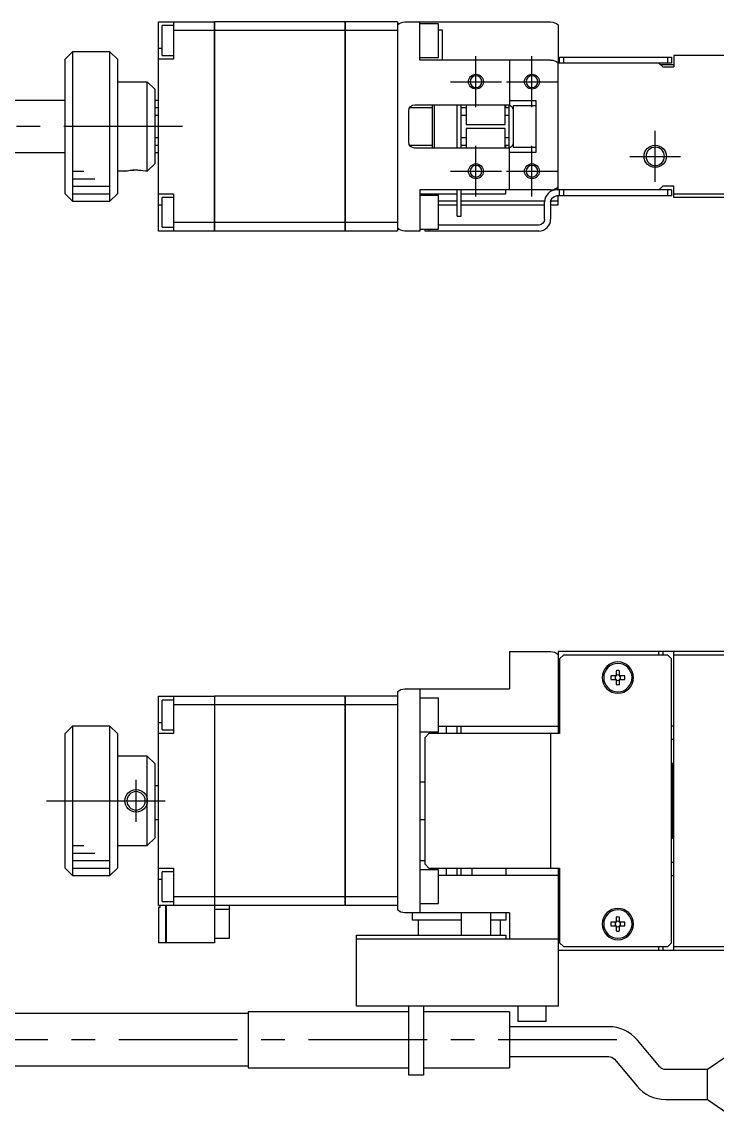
# Model space of a CAD drawing. Extents: x 0 to 700, y -8 to 390.
# Drawn here: x 140.4 to 233.4, y 242.6 to 389.7 of the extents above; entities that cross this region are included whole.
import ezdxf

# ---------------------------------------------------------------- set-up
doc = ezdxf.new("R2010")
doc.units = 0
doc.header["$LTSCALE"] = 0.5
doc.linetypes.add('CENTER', pattern=[50.8, 31.75, -6.35, 6.35, -6.35])
for name, color, linetype in [('MSM_CENTER', 1, 'CENTER'), ('MSM_CONTINUOUS', 7, 'CONTINUOUS'), ('MSM_NARROW', 5, 'CONTINUOUS')]:
    doc.layers.add(name, color=color, linetype=linetype)

msp = doc.modelspace()

# ---------------------------------------------------------------- linework, layer by layer
at = {"layer": 'MSM_CENTER'}
for p, q in [((201.14, 378.27), (201.14, 385.07)), ((208.64, 378.27), (208.64, 385.07)), ((197.74, 381.67), (204.54, 381.67)), ((205.24, 381.67), (212.04, 381.67)), ((161.84, 375.67), (68.84, 375.67)), ((225.14, 368.27), (225.14, 375.07)), ((201.14, 366.27), (201.14, 373.07)), ((208.64, 366.27), (208.64, 373.07)), ((221.74, 371.67), (228.54, 371.67)), ((197.74, 369.67), (204.54, 369.67)), ((205.24, 369.67), (212.04, 369.67)), ((155.64, 282.56), (155.64, 288.16)), ((143.64, 285.36), (161.64, 285.36)), ((220.01, 253.36), (71.78, 253.36))]:
    msp.add_line(p, q, dxfattribs=at)
at = {"layer": 'MSM_CONTINUOUS'}
for p, q in [((158.64, 361.67), (158.64, 389.67)), ((158.64, 389.67), (166.14, 389.67)), ((159.14, 385.17), (159.14, 389.17)), ((160.64, 389.17), (159.14, 389.17)), ((160.64, 389.67), (160.64, 384.67)), ((166.14, 388.51), (160.64, 388.51)), ((166.14, 361.67), (166.14, 389.67)), ((166.14, 389.66), (166.15, 389.66)), ((166.14, 388.51), (166.15, 388.51)), ((166.15, 389.67), (166.15, 361.67)), ((183.64, 389.67), (166.15, 389.67)), ((183.64, 388.51), (166.15, 388.51)), ((183.64, 361.67), (183.64, 389.67)), ((183.64, 389.66), (183.65, 389.66)), ((183.64, 388.51), (183.65, 388.51)), ((183.65, 389.67), (183.65, 361.67)), ((190.64, 389.67), (183.65, 389.67)), ((190.64, 388.51), (183.65, 388.51)), ((190.64, 389.67), (190.64, 361.67)), ((191.64, 389.67), (211.14, 389.67)), ((193.64, 384.57), (193.64, 389.67)), ((196.14, 389.42), (193.64, 389.42)), ((196.14, 384.92), (196.14, 389.42)), ((196.14, 388.61), (196.64, 388.61)), ((196.64, 388.61), (196.64, 384.57)), ((212.14, 389.28), (212.14, 384.18)), ((147.14, 385.67), (146.14, 384.67)), ((147.14, 385.67), (147.14, 365.67)), ((152.14, 385.67), (147.14, 385.67)), ((152.14, 365.67), (152.14, 385.67)), ((153.14, 384.67), (152.14, 385.67)), ((158.64, 386.17), (159.14, 386.17)), ((146.14, 366.67), (146.14, 384.67)), ((153.14, 384.67), (153.14, 366.67)), ((160.64, 384.67), (158.64, 384.67)), ((159.14, 385.17), (160.64, 385.17)), ((193.64, 384.92), (196.14, 384.92)), ((211.14, 384.57), (193.64, 384.57)), ((205.64, 384.57), (205.64, 378.54)), ((227.34, 384.17), (212.14, 384.17)), ((212.14, 367.17), (212.14, 384.17)), ((212.34, 384.97), (227.34, 384.97)), ((212.34, 384.17), (212.34, 384.97)), ((212.84, 384.97), (212.84, 384.17)), ((226.14, 383.67), (225.64, 384.17)), ((227.64, 383.92), (225.89, 383.92)), ((226.84, 384.17), (226.84, 384.97)), ((227.34, 384.97), (227.34, 384.17)), ((227.64, 385.17), (227.64, 383.67)), ((249.64, 385.17), (227.64, 385.17)), ((226.14, 383.67), (227.64, 383.67)), ((153.14, 381.67), (157.14, 381.67)), ((157.14, 369.67), (157.14, 381.67)), ((158.14, 380.67), (157.14, 381.67)), ((158.14, 380.67), (158.14, 370.67)), ((146.14, 379.17), (122.64, 379.17)), ((158.64, 379.17), (158.14, 379.17)), ((158.64, 378.17), (158.14, 378.17)), ((195.34, 378.17), (192.25, 378.17)), ((192.94, 378.57), (205.34, 378.57)), ((195.34, 372.77), (195.34, 378.57)), ((195.54, 378.57), (195.54, 372.77)), ((198.64, 372.77), (198.64, 378.57)), ((199.14, 372.77), (199.14, 378.57)), ((199.84, 378.17), (199.14, 378.17)), ((199.84, 378.57), (199.84, 375.92)), ((205.04, 375.92), (205.04, 378.57)), ((205.54, 378.17), (205.04, 378.17)), ((205.14, 378.17), (205.14, 378.57)), ((205.54, 378.54), (205.54, 372.79)), ((205.64, 378.54), (205.55, 378.54)), ((205.55, 378.54), (205.64, 378.51)), ((205.64, 379.17), (209.14, 379.17)), ((206.14, 378.42), (206.14, 372.92)), ((209.14, 378.42), (206.14, 378.42)), ((209.14, 379.17), (209.14, 372.17)), ((158.14, 377.17), (158.64, 377.17)), ((192.14, 373.57), (192.14, 377.77)), ((199.14, 377.17), (199.84, 377.17)), ((205.04, 377.17), (205.54, 377.17)), ((199.84, 375.92), (205.04, 375.92)), ((205.04, 375.42), (199.84, 375.42)), ((199.84, 375.42), (199.84, 372.77)), ((205.04, 372.77), (205.04, 375.42)), ((158.64, 374.17), (158.14, 374.17)), ((199.84, 374.17), (199.14, 374.17)), ((205.54, 374.17), (205.04, 374.17)), ((122.64, 372.17), (146.14, 372.17)), ((158.14, 373.17), (158.64, 373.17)), ((158.14, 372.17), (158.64, 372.17)), ((192.25, 373.17), (195.34, 373.17)), ((205.34, 372.77), (192.94, 372.77)), ((199.14, 373.17), (199.84, 373.17)), ((205.04, 373.17), (205.54, 373.17)), ((205.14, 372.77), (205.14, 373.17)), ((205.63, 372.82), (205.55, 372.79)), ((205.64, 372.79), (205.55, 372.79)), ((205.64, 367.17), (205.64, 372.79)), ((209.14, 372.17), (205.64, 372.17)), ((206.14, 372.92), (209.14, 372.92)), ((157.14, 369.67), (158.14, 370.67)), ((154.39, 369.67), (153.14, 369.67)), ((157.14, 369.67), (156.89, 369.67)), ((225.64, 367.17), (226.14, 367.67)), ((227.64, 367.67), (226.14, 367.67)), ((227.64, 366.17), (227.64, 367.67)), ((146.14, 366.67), (147.14, 365.67)), ((152.14, 365.67), (153.14, 366.67)), ((158.64, 366.67), (160.64, 366.67)), ((159.14, 362.17), (159.14, 366.17)), ((160.64, 366.17), (159.14, 366.17)), ((160.64, 366.67), (160.64, 361.67)), ((211.14, 367.17), (193.64, 367.17)), ((193.64, 367.17), (193.64, 361.67)), ((193.64, 366.67), (198.64, 366.67)), ((196.14, 366.42), (193.64, 366.42)), ((196.14, 361.92), (196.14, 366.42)), ((198.64, 363.67), (198.64, 367.17)), ((199.14, 363.67), (199.14, 367.17)), ((199.14, 366.67), (205.14, 366.67)), ((205.14, 366.67), (205.14, 367.17)), ((227.34, 367.17), (211.94, 367.17)), ((227.34, 366.37), (211.94, 366.37)), ((212.14, 365.17), (212.14, 366.37)), ((212.34, 366.37), (212.34, 367.17)), ((212.84, 367.17), (212.84, 366.37)), ((226.84, 366.37), (226.84, 367.17)), ((227.34, 367.17), (227.34, 366.37)), ((227.64, 366.67), (240.53, 366.67)), ((240.64, 366.17), (227.64, 366.17)), ((147.14, 365.67), (152.14, 365.67)), ((158.64, 365.17), (159.14, 365.17)), ((198.64, 365.67), (196.14, 365.67)), ((196.14, 365.17), (198.64, 365.17)), ((210.35, 365.67), (199.14, 365.67)), ((199.14, 365.17), (210.34, 365.17)), ((210.34, 363.27), (210.34, 365.57)), ((211.14, 365.57), (211.14, 363.27)), ((211.14, 365.17), (212.14, 365.17)), ((212.14, 365.67), (211.15, 365.67)), ((198.64, 363.67), (199.14, 363.67)), ((159.14, 362.17), (160.64, 362.17)), ((166.14, 362.82), (160.64, 362.82)), ((166.14, 362.82), (166.15, 362.82)), ((183.64, 362.82), (166.15, 362.82)), ((183.64, 362.82), (183.65, 362.82)), ((190.64, 362.82), (183.65, 362.82)), ((193.64, 361.92), (196.14, 361.92)), ((194.34, 361.67), (194.34, 361.92)), ((194.84, 361.92), (194.84, 361.67)), ((209.54, 362.47), (196.14, 362.47)), ((166.14, 361.67), (158.64, 361.67)), ((166.14, 361.68), (166.15, 361.68)), ((183.64, 361.67), (166.15, 361.67)), ((183.64, 361.68), (183.65, 361.68)), ((190.64, 361.67), (183.65, 361.67)), ((193.64, 361.67), (191.64, 361.67)), ((209.54, 361.67), (194.34, 361.67)), ((205.64, 305.36), (205.64, 300.36)), ((205.64, 305.36), (211.14, 305.36)), ((249.64, 305.36), (212.14, 305.36)), ((212.14, 305.36), (212.14, 294.36)), ((212.84, 304.86), (212.34, 304.36)), ((226.84, 304.86), (212.84, 304.86)), ((225.64, 304.86), (225.64, 305.36)), ((226.14, 305.36), (226.14, 304.86)), ((227.34, 304.36), (226.84, 304.86)), ((227.64, 265.36), (227.64, 305.36)), ((240.03, 304.86), (227.64, 304.86)), ((212.34, 304.36), (212.34, 294.36)), ((227.34, 266.36), (227.34, 304.36)), ((219.9, 302.1), (219.22, 302.1)), ((219.22, 301.62), (219.9, 301.62)), ((219.9, 302.78), (219.9, 302.1)), ((219.9, 301.62), (219.9, 300.94)), ((220.38, 302.1), (220.38, 302.78)), ((221.06, 302.1), (220.38, 302.1)), ((220.38, 301.62), (221.06, 301.62)), ((220.38, 300.94), (220.38, 301.62)), ((191.64, 300.36), (205.64, 300.36)), ((193.64, 300.36), (193.64, 270.36)), ((158.64, 299.36), (166.14, 299.36)), ((158.64, 271.36), (158.64, 299.36)), ((159.14, 294.86), (159.14, 298.86)), ((160.64, 298.86), (159.14, 298.86)), ((160.64, 299.36), (160.64, 294.36)), ((166.14, 299.36), (166.14, 266.36)), ((166.14, 299.35), (166.15, 299.35)), ((183.64, 299.36), (166.15, 299.36)), ((166.15, 299.36), (166.15, 267.36)), ((183.64, 271.36), (183.64, 299.36)), ((183.64, 299.35), (183.65, 299.35)), ((183.65, 299.36), (183.65, 271.36)), ((190.64, 299.36), (183.65, 299.36)), ((190.64, 299.98), (190.64, 270.75)), ((196.14, 299.11), (193.64, 299.11)), ((196.14, 294.61), (196.14, 299.11)), ((166.14, 298.21), (160.64, 298.21)), ((166.14, 298.2), (166.15, 298.2)), ((183.64, 298.21), (166.15, 298.21)), ((183.64, 298.2), (183.65, 298.2)), ((190.64, 298.21), (183.65, 298.21)), ((158.64, 295.86), (159.14, 295.86)), ((147.14, 295.36), (146.14, 294.36)), ((146.14, 276.36), (146.14, 294.36)), ((152.14, 295.36), (147.14, 295.36)), ((147.14, 295.36), (147.14, 275.36)), ((153.14, 294.36), (152.14, 295.36)), ((152.14, 275.36), (152.14, 295.36)), ((153.14, 294.36), (153.14, 276.36)), ((160.64, 294.36), (158.64, 294.36)), ((159.14, 294.86), (160.64, 294.86)), ((193.64, 294.61), (196.14, 294.61)), ((194.84, 294.36), (194.34, 293.86)), ((212.34, 294.36), (194.84, 294.36)), ((196.14, 295.36), (212.34, 295.36)), ((197.14, 295.36), (197.14, 294.36)), ((198.64, 294.36), (198.64, 295.36)), ((199.14, 294.36), (199.14, 295.36)), ((211.14, 294.36), (211.14, 276.36)), ((227.64, 295.36), (227.34, 295.36)), ((194.34, 276.86), (194.34, 293.86)), ((227.34, 293.61), (227.64, 293.61)), ((157.14, 291.36), (153.14, 291.36)), ((157.14, 291.36), (158.14, 290.36)), ((157.14, 279.36), (157.14, 291.36)), ((158.14, 290.36), (158.14, 280.36)), ((227.44, 290.36), (227.34, 290.36)), ((227.64, 290.16), (227.44, 290.36)), ((227.44, 280.36), (227.44, 290.36)), ((158.64, 287.36), (158.14, 287.36)), ((194.34, 287.86), (193.64, 287.86)), ((158.14, 282.86), (158.64, 282.86)), ((193.64, 282.86), (194.34, 282.86)), ((158.14, 280.36), (157.14, 279.36)), ((227.34, 280.36), (227.44, 280.36)), ((227.44, 280.36), (227.64, 280.56)), ((153.14, 279.36), (157.14, 279.36)), ((193.64, 277.36), (194.34, 277.36)), ((194.34, 276.86), (194.84, 276.36)), ((227.64, 277.11), (227.34, 277.11)), ((146.14, 276.36), (147.14, 275.36)), ((147.14, 275.36), (152.14, 275.36)), ((152.14, 275.36), (153.14, 276.36)), ((158.64, 276.36), (160.64, 276.36)), ((159.14, 271.86), (159.14, 275.86)), ((160.64, 275.86), (159.14, 275.86)), ((160.64, 276.36), (160.64, 271.36)), ((196.14, 276.11), (193.64, 276.11)), ((194.84, 276.36), (212.34, 276.36)), ((196.14, 271.61), (196.14, 276.11)), ((212.34, 275.36), (196.14, 275.36)), ((197.14, 276.36), (197.14, 275.36)), ((198.64, 275.36), (198.64, 276.36)), ((199.14, 275.36), (199.14, 276.36)), ((200.64, 275.36), (200.64, 276.36)), ((205.14, 276.36), (205.14, 275.36)), ((212.14, 276.36), (212.14, 257.86)), ((212.34, 276.36), (212.34, 266.36)), ((227.34, 275.36), (227.64, 275.36)), ((158.64, 274.86), (159.14, 274.86)), ((166.14, 272.52), (160.64, 272.52)), ((166.14, 272.52), (166.15, 272.52)), ((183.64, 272.52), (166.15, 272.52)), ((183.64, 272.52), (183.65, 272.52)), ((190.64, 272.52), (183.65, 272.52)), ((166.14, 271.36), (158.64, 271.36)), ((158.84, 271.06), (158.64, 271.06)), ((158.64, 271.06), (158.64, 266.36)), ((158.84, 271.36), (158.84, 271.06)), ((159.14, 271.86), (160.64, 271.86)), ((159.64, 266.36), (159.64, 271.36)), ((159.65, 271.36), (159.65, 266.36)), ((166.14, 271.37), (166.15, 271.37)), ((166.15, 271.06), (166.14, 271.06)), ((183.64, 271.36), (166.15, 271.36)), ((166.15, 270.86), (168.14, 270.86)), ((168.14, 266.96), (168.14, 271.36)), ((183.64, 271.37), (183.65, 271.37)), ((190.64, 271.36), (183.65, 271.36)), ((193.64, 271.61), (196.14, 271.61)), ((166.15, 269.96), (166.14, 269.96)), ((205.64, 270.36), (191.64, 270.36)), ((192.64, 269.36), (192.64, 270.36)), ((199.14, 269.36), (192.64, 269.36)), ((193.39, 269.36), (193.39, 267.36)), ((199.14, 270.36), (199.14, 267.36)), ((203.14, 267.36), (203.14, 270.36)), ((205.14, 269.36), (203.14, 269.36)), ((204.39, 269.36), (204.39, 267.36)), ((205.14, 270.36), (205.14, 269.36)), ((205.64, 270.36), (205.64, 266.86)), ((219.9, 269.78), (219.9, 269.1)), ((220.38, 269.1), (220.38, 269.78)), ((219.9, 269.1), (219.22, 269.1)), ((219.22, 268.62), (219.9, 268.62)), ((219.9, 268.62), (219.9, 267.94)), ((221.06, 269.1), (220.38, 269.1)), ((220.38, 267.94), (220.38, 268.62)), ((220.38, 268.62), (221.06, 268.62)), ((159.64, 266.36), (158.64, 266.36)), ((159.64, 266.37), (159.65, 266.37)), ((166.14, 266.36), (159.65, 266.36)), ((166.15, 267.36), (166.14, 267.36)), ((166.14, 266.96), (168.14, 266.96)), ((185.14, 257.86), (185.14, 267.36)), ((185.14, 267.36), (205.14, 267.36)), ((185.14, 266.86), (212.14, 266.86)), ((205.14, 267.36), (205.14, 266.86)), ((212.34, 266.36), (212.84, 265.86)), ((226.84, 265.86), (227.34, 266.36)), ((212.14, 265.36), (249.64, 265.36)), ((212.84, 265.86), (226.84, 265.86)), ((225.64, 265.36), (225.64, 265.86)), ((226.14, 265.86), (226.14, 265.36)), ((227.64, 265.86), (240.03, 265.86)), ((212.14, 257.86), (185.14, 257.86)), ((192.14, 248.61), (192.14, 257.86)), ((194.14, 257.86), (194.14, 248.61)), ((206.74, 257.86), (206.74, 255.86)), ((210.54, 255.86), (210.54, 257.86)), ((170.64, 256.86), (122.64, 256.86)), ((192.14, 257.11), (170.64, 257.11)), ((170.64, 257.11), (170.64, 249.61)), ((205.64, 257.11), (194.14, 257.11)), ((205.64, 257.11), (205.64, 249.61)), ((218.92, 255.11), (205.64, 255.11)), ((206.74, 255.86), (210.54, 255.86)), ((225.78, 249.72), (222.75, 253.32)), ((236.14, 252.11), (232.14, 249.36)), ((205.64, 251.11), (218.92, 251.11)), ((219.69, 250.75), (222.71, 247.15)), ((122.64, 249.86), (170.64, 249.86)), ((170.64, 249.61), (192.14, 249.61)), ((194.14, 248.61), (192.14, 248.61)), ((194.14, 249.61), (205.64, 249.61)), ((232.14, 249.36), (226.54, 249.36)), ((232.14, 245.36), (232.14, 249.36)), ((226.54, 245.36), (232.14, 245.36)), ((232.14, 245.36), (236.14, 242.61))]:
    msp.add_line(p, q, dxfattribs=at)
at = {"layer": 'MSM_CONTINUOUS', "extrusion": (0, 0, -1)}
for p, q in [((205.64, 378.51), (205.65, 378.51)), ((205.65, 378.51), (205.67, 378.5)), ((205.67, 378.5), (205.7, 378.48)), ((205.7, 378.48), (205.73, 378.47)), ((205.73, 378.47), (205.75, 378.45)), ((205.75, 378.45), (205.78, 378.44)), ((205.78, 378.44), (205.81, 378.41)), ((205.81, 378.41), (205.84, 378.39)), ((205.84, 378.39), (205.87, 378.37)), ((205.87, 378.37), (205.9, 378.34)), ((205.9, 378.34), (205.94, 378.3)), ((205.94, 378.3), (205.97, 378.26)), ((205.97, 378.26), (206, 378.22)), ((206, 378.22), (206.03, 378.18)), ((206.03, 378.18), (206.05, 378.13)), ((206.05, 378.13), (206.08, 378.09)), ((206.08, 378.09), (206.1, 378.04)), ((206.1, 378.04), (206.11, 377.99)), ((206.11, 377.99), (206.13, 377.93)), ((206.13, 377.93), (206.13, 377.89)), ((206.13, 377.89), (206.14, 377.85)), ((206.14, 377.85), (206.14, 377.81)), ((206.14, 377.81), (206.14, 377.77)), ((206.14, 373.57), (206.14, 373.51)), ((205.65, 372.83), (205.63, 372.82)), ((205.67, 372.84), (205.65, 372.83)), ((205.7, 372.85), (205.67, 372.84)), ((205.74, 372.87), (205.7, 372.85)), ((205.77, 372.89), (205.74, 372.87)), ((205.81, 372.91), (205.77, 372.89)), ((205.84, 372.94), (205.81, 372.91)), ((205.87, 372.96), (205.84, 372.94)), ((205.9, 372.99), (205.87, 372.96)), ((205.93, 373.02), (205.9, 372.99)), ((205.96, 373.05), (205.93, 373.02)), ((205.98, 373.08), (205.96, 373.05)), ((206.01, 373.12), (205.98, 373.08)), ((206.03, 373.16), (206.01, 373.12)), ((206.06, 373.21), (206.03, 373.16)), ((206.08, 373.26), (206.06, 373.21)), ((206.1, 373.31), (206.08, 373.26)), ((206.12, 373.36), (206.1, 373.31)), ((206.13, 373.41), (206.12, 373.36)), ((206.14, 373.46), (206.13, 373.41)), ((206.14, 373.51), (206.14, 373.46))]:
    msp.add_line(p, q, dxfattribs=at)
for centre, radius in [((-201.14, 381.67), 0.783), ((-208.64, 381.67), 0.783), ((-225.14, 371.67), 1.23), ((-201.14, 369.67), 0.783), ((-208.64, 369.67), 0.783), ((-220.14, 301.86), 2.1), ((-220.14, 301.86), 1.9), ((-155.64, 285.36), 1.23), ((-220.14, 268.86), 2.1), ((-220.14, 268.86), 1.9)]:
    msp.add_circle(centre, radius, dxfattribs=at)
for centre, radius, start, end in [((-191.64, 388.17), 1.5, 48.1897, 90), ((-211.14, 388.17), 1.5, 90, 131.8103), ((-211.14, 383.07), 1.5, 90, 131.8103), ((-192.94, 377.77), 0.8, 0, 90), ((-205.34, 377.77), 0.8, 90, 105.1266), ((-192.94, 373.57), 0.8, 270, 0), ((-205.34, 373.57), 0.8, 254.8734, 270), ((-211.94, 365.57), 0.8, 0, 90), ((-209.54, 363.27), 0.8, 180, 270), ((-191.64, 363.17), 1.5, 270, 311.8103), ((-211.14, 303.86), 1.5, 90, 131.8103), ((-191.64, 298.86), 1.5, 48.1897, 90), ((-191.64, 271.86), 1.5, 270, 311.8103), ((-218.92, 250.11), 1, 90, 140), ((-226.54, 250.36), 1, 270, 320)]:
    msp.add_arc(centre, radius, start, end, dxfattribs=at)
at = {"layer": 'MSM_CONTINUOUS'}
for centre, radius, start, end in [((155.64, 363.8), 6, 77.9767, 102.0233), ((211.94, 365.57), 1.6, 90, 180), ((211.14, 368.67), 1.5, 270, 311.8103), ((209.54, 363.27), 1.6, 270, 0), ((220.14, 301.86), 0.95, 165.3667, 194.6333), ((220.14, 301.86), 0.365, 138.8496, 221.1504), ((220.14, 301.86), 0.95, 75.3667, 104.6333), ((220.14, 301.86), 0.365, 48.8496, 131.1504), ((220.14, 301.86), 0.365, 228.8496, 311.1504), ((220.14, 301.86), 0.365, 318.8496, 41.1504), ((220.14, 301.86), 0.95, 345.3667, 14.6333), ((220.14, 301.86), 0.95, 255.3667, 284.6333), ((220.14, 268.86), 0.95, 75.3667, 104.6333), ((220.14, 268.86), 0.365, 48.8496, 131.1504), ((220.14, 268.86), 0.95, 165.3667, 194.6333), ((220.14, 268.86), 0.365, 138.8496, 221.1504), ((220.14, 268.86), 0.365, 228.8496, 311.1504), ((220.14, 268.86), 0.95, 255.3667, 284.6333), ((220.14, 268.86), 0.365, 318.8496, 41.1504), ((220.14, 268.86), 0.95, 345.3667, 14.6333), ((218.92, 250.11), 5, 40, 90), ((226.54, 250.36), 5, 220, 270)]:
    msp.add_arc(centre, radius, start, end, dxfattribs=at)
at = {"layer": 'MSM_NARROW'}
for p, q in [((147.14, 369.67), (148.64, 369.67)), ((156.9, 369.72), (157.14, 369.67)), ((147.14, 368.67), (150.14, 368.67)), ((147.14, 367.67), (152.14, 367.67)), ((147.14, 366.67), (152.14, 366.67)), ((147.14, 279.36), (148.64, 279.36)), ((147.14, 278.36), (150.14, 278.36)), ((147.14, 277.36), (152.14, 277.36)), ((147.14, 276.36), (152.14, 276.36))]:
    msp.add_line(p, q, dxfattribs=at)
for centre, radius in [((201.14, 381.67), 1), ((208.64, 381.67), 1), ((225.14, 371.67), 1.5), ((201.14, 369.67), 1), ((208.64, 369.67), 1), ((155.64, 285.36), 1.5)]:
    msp.add_circle(centre, radius, dxfattribs=at)
at = {"layer": 'MSM_NARROW', "extrusion": (0, 0, -1)}
msp.add_arc((-155.64, 363.88), 5.98, 75.5018, 102.2079, dxfattribs=at)

doc.saveas('drawing.dxf')
